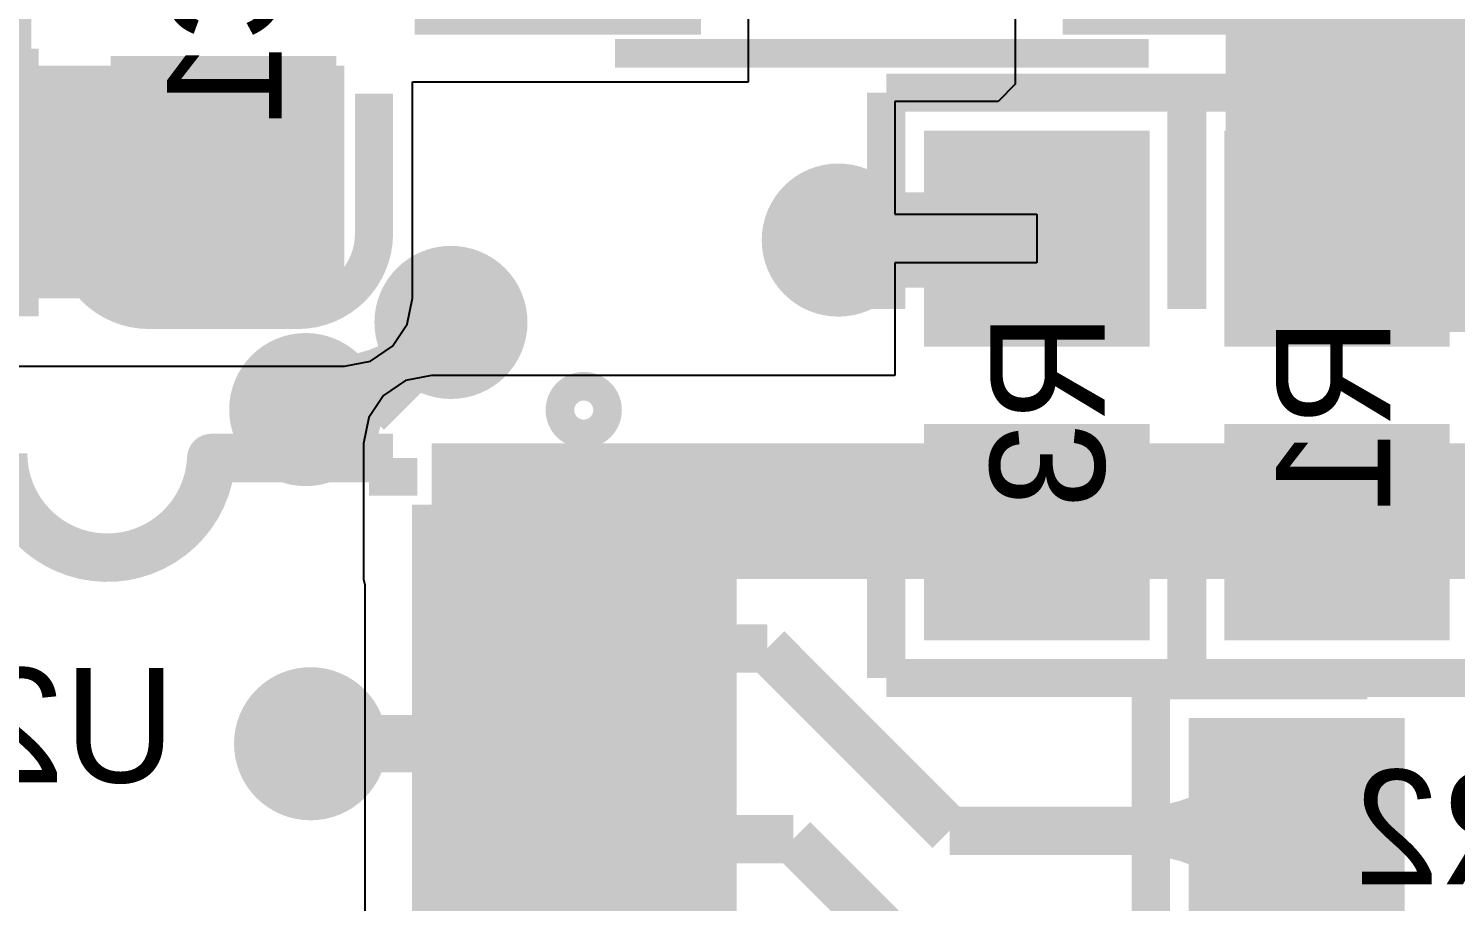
# Model space of a CAD drawing. Extents: x 81 to 196, y 150 to 213.
# Drawn here: x 121.62 to 129.1, y 196.65 to 201.23 of the extents above; entities that cross this region are included whole.
import ezdxf

# ---------------------------------------------------------------- set-up
doc = ezdxf.new("R2010")
doc.units = 0
doc.header["$MEASUREMENT"] = 0
for name, color, linetype in [('BOTTOMLAYER', 5, 'CONTINUOUS'), ('BOTTOMOVERLAY', 54, 'CONTINUOUS'), ('BOTTOMPASTE', 16, 'CONTINUOUS'), ('BOTTOMSOLDER', 6, 'CONTINUOUS')]:
    doc.layers.add(name, color=color, linetype=linetype)

msp = doc.modelspace()

# ---------------------------------------------------------------- linework, layer by layer
at = {"layer": 'BOTTOMLAYER'}
for p, q in [((125.395373, 200.946428), (125.395373, 205.053024)), ((126.795375, 203.046424), (126.795375, 200.946431)), ((123.632831, 199.812026), (123.632831, 200.946428)), ((123.632831, 200.946428), (125.395373, 200.946428)), ((126.795373, 200.933634), (126.705568, 200.84383)), ((126.795375, 200.946431), (126.795373, 200.946431)), ((126.795373, 200.946431), (126.795373, 200.933634)), ((126.705568, 200.84383), (126.164175, 200.84383)), ((126.164175, 200.84383), (126.164175, 200.25183)), ((126.164175, 200.25183), (126.908174, 200.25183)), ((126.908174, 200.25183), (126.908174, 199.99783)), ((126.908174, 199.99783), (126.164175, 199.99783)), ((126.164175, 199.99783), (126.164175, 199.406883)), ((123.605666, 199.675463), (123.632831, 199.812026)), ((123.52831, 199.55969), (123.605666, 199.675463)), ((123.412537, 199.482334), (123.52831, 199.55969)), ((120.661031, 199.455169), (123.275974, 199.455169)), ((123.275974, 199.455169), (123.412537, 199.482334)), ((123.596611, 199.379718), (123.480838, 199.302362)), ((123.733174, 199.406883), (123.596611, 199.379718)), ((126.164175, 199.406883), (123.733174, 199.406883)), ((123.480838, 199.302362), (123.403482, 199.186589)), ((123.403482, 199.186589), (123.376317, 199.050026)), ((123.376317, 199.050026), (123.376317, 198.338826)), ((123.376317, 198.338826), (123.382464, 198.307924)), ((123.382464, 198.307924), (123.382464, 195.972829))]:
    msp.add_line(p, q, dxfattribs=at)
for points, const_width in [([(126.731146, 200.276859, -0.198912), (126.344794, 200.116826)], 0.499999), ([(126.731146, 200.276859, -0.198912), (126.344794, 200.116826)], 0.499999), ([(126.731146, 200.276859, -0.198912), (126.344794, 200.116826)], 0.499999), ([(126.731146, 200.276859, -0.198912), (126.344794, 200.116826)], 0.499999), ([(126.731146, 200.276859, -0.198912), (126.344794, 200.116826)], 0.499999), ([(126.731146, 200.276859, -0.198912), (126.344794, 200.116826)], 0.499999), ([(126.731146, 200.276859, -0.198912), (126.344794, 200.116826)], 0.499999), ([(126.731146, 200.276859, -0.198912), (126.344794, 200.116826)], 0.499999), ([(126.731146, 200.276859, -0.198912), (126.344794, 200.116826)], 0.499999), ([(126.731146, 200.276859, -0.198912), (126.344794, 200.116826)], 0.499999), ([(126.38344, 200.116826, -0.198912), (126.731146, 199.9728)], 0.499999), ([(126.38344, 200.116826, -0.198912), (126.731146, 199.9728)], 0.499999), ([(126.38344, 200.116826, -0.198912), (126.731146, 199.9728)], 0.499999), ([(126.38344, 200.116826, -0.198912), (126.731146, 199.9728)], 0.499999), ([(126.38344, 200.116826, -0.198912), (126.731146, 199.9728)], 0.499999), ([(126.38344, 200.116826, -0.198912), (126.731146, 199.9728)], 0.499999), ([(126.38344, 200.116826, -0.198912), (126.731146, 199.9728)], 0.499999), ([(126.38344, 200.116826, -0.198912), (126.731146, 199.9728)], 0.499999), ([(126.38344, 200.116826, -0.198912), (126.731146, 199.9728)], 0.499999), ([(126.38344, 200.116826, -0.198912), (126.731146, 199.9728)], 0.499999), ([(123.684774, 199.685026, -0.198912), (123.578709, 199.428961)], 0.299999), ([(123.684774, 199.685026, -0.198912), (123.578709, 199.428961)], 0.299999), ([(123.684774, 199.685026, -0.198912), (123.578709, 199.428961)], 0.299999), ([(123.684774, 199.685026, -0.198912), (123.578709, 199.428961)], 0.299999), ([(123.684774, 199.685026, -0.198912), (123.578709, 199.428961)], 0.299999), ([(123.684774, 199.685026, -0.198912), (123.578709, 199.428961)], 0.299999), ([(123.684774, 199.685026, -0.198912), (123.578709, 199.428961)], 0.299999), ([(123.707759, 199.558008, -0.250932), (123.102284, 199.374895)], 0.299999), ([(123.707759, 199.558008, -0.250932), (123.102284, 199.374895)], 0.299999), ([(123.707759, 199.558008, -0.250932), (123.102284, 199.374895)], 0.299999), ([(123.707759, 199.558008, -0.250932), (123.102284, 199.374895)], 0.299999), ([(123.707759, 199.558008, -0.250932), (123.102284, 199.374895)], 0.299999), ([(123.707759, 199.558008, -0.250932), (123.102284, 199.374895)], 0.299999), ([(123.707759, 199.558008, -0.250932), (123.102284, 199.374895)], 0.299999), ([(123.578709, 199.428961, -0.198912), (123.834774, 199.535026)], 0.299999), ([(123.578709, 199.428961, -0.198912), (123.834774, 199.535026)], 0.299999), ([(123.578709, 199.428961, -0.198912), (123.834774, 199.535026)], 0.299999), ([(123.578709, 199.428961, -0.198912), (123.834774, 199.535026)], 0.299999), ([(123.578709, 199.428961, -0.198912), (123.834774, 199.535026)], 0.299999), ([(123.578709, 199.428961, -0.198912), (123.834774, 199.535026)], 0.299999), ([(123.578709, 199.428961, -0.198912), (123.834774, 199.535026)], 0.299999), ([(123.460304, 197.475226, -0.198912), (123.204239, 197.581291)], 0.299999), ([(123.460304, 197.475226, -0.198912), (123.204239, 197.581291)], 0.299999), ([(123.460304, 197.475226, -0.198912), (123.204239, 197.581291)], 0.299999), ([(123.460304, 197.475226, -0.198912), (123.204239, 197.581291)], 0.299999), ([(123.460304, 197.475226, -0.198912), (123.204239, 197.581291)], 0.299999), ([(123.460304, 197.475226, -0.198912), (123.204239, 197.581291)], 0.299999), ([(123.460304, 197.475226, -0.198912), (123.204239, 197.581291)], 0.299999), ([(123.460304, 197.475226, -0.198912), (123.204239, 197.581291)], 0.299999), ([(123.460304, 197.475226, -0.198912), (123.204239, 197.581291)], 0.299999), ([(123.460304, 197.475226, -0.198912), (123.204239, 197.581291)], 0.299999), ([(123.204239, 197.369161, -0.198912), (123.460304, 197.475226)], 0.299999), ([(123.204239, 197.369161, -0.198912), (123.460304, 197.475226)], 0.299999), ([(123.204239, 197.369161, -0.198912), (123.460304, 197.475226)], 0.299999), ([(123.204239, 197.369161, -0.198912), (123.460304, 197.475226)], 0.299999), ([(123.204239, 197.369161, -0.198912), (123.460304, 197.475226)], 0.299999), ([(123.204239, 197.369161, -0.198912), (123.460304, 197.475226)], 0.299999), ([(123.204239, 197.369161, -0.198912), (123.460304, 197.475226)], 0.299999), ([(123.204239, 197.369161, -0.198912), (123.460304, 197.475226)], 0.299999), ([(123.204239, 197.369161, -0.198912), (123.460304, 197.475226)], 0.299999), ([(123.204239, 197.369161, -0.198912), (123.460304, 197.475226)], 0.299999), ([(128.032769, 197.257027, -0.198912), (127.455765, 197.018026)], 0.254), ([(128.032769, 197.257027, -0.198912), (127.455765, 197.018026)], 0.254), ([(128.032769, 197.257027, -0.198912), (127.455765, 197.018026)], 0.254), ([(128.032769, 197.257027, -0.198912), (127.455765, 197.018026)], 0.254), ([(128.032769, 197.257027, -0.198912), (127.455765, 197.018026)], 0.254), ([(128.032769, 197.257027, -0.198912), (127.455765, 197.018026)], 0.254), ([(128.032769, 197.257027, -0.198912), (127.455765, 197.018026)], 0.254), ([(128.032769, 197.257027, -0.198912), (127.455765, 197.018026)], 0.254), ([(128.032769, 197.257027, -0.198912), (127.455765, 197.018026)], 0.254), ([(128.032769, 197.257027, -0.198912), (127.455765, 197.018026)], 0.254), ([(127.455765, 197.018026, -0.198912), (128.032769, 196.779025)], 0.254), ([(127.455765, 197.018026, -0.198912), (128.032769, 196.779025)], 0.254), ([(127.455765, 197.018026, -0.198912), (128.032769, 196.779025)], 0.254), ([(127.455765, 197.018026, -0.198912), (128.032769, 196.779025)], 0.254), ([(127.455765, 197.018026, -0.198912), (128.032769, 196.779025)], 0.254), ([(127.455765, 197.018026, -0.198912), (128.032769, 196.779025)], 0.254), ([(127.455765, 197.018026, -0.198912), (128.032769, 196.779025)], 0.254), ([(127.455765, 197.018026, -0.198912), (128.032769, 196.779025)], 0.254), ([(127.455765, 197.018026, -0.198912), (128.032769, 196.779025)], 0.254), ([(127.455765, 197.018026, -0.198912), (128.032769, 196.779025)], 0.254)]:
    msp.add_lwpolyline(points, format="xyb", dxfattribs=dict(at, const_width=const_width))
for points, const_width in [([(126.731146, 200.15186, 1), (126.731146, 200.401857, 1)], 0.249999), ([(126.731146, 200.15186, 1), (126.731146, 200.401857, 1)], 0.249999), ([(126.731146, 200.15186, 1), (126.731146, 200.401857, 1)], 0.249999), ([(126.731146, 200.15186, 1), (126.731146, 200.401857, 1)], 0.249999), ([(126.731146, 200.15186, 1), (126.731146, 200.401857, 1)], 0.249999), ([(126.731146, 200.15186, 1), (126.731146, 200.401857, 1)], 0.249999), ([(126.731146, 200.15186, 1), (126.731146, 200.401857, 1)], 0.249999), ([(126.731146, 200.15186, 1), (126.731146, 200.401857, 1)], 0.249999), ([(126.731146, 200.15186, 1), (126.731146, 200.401857, 1)], 0.249999), ([(126.731146, 200.15186, 1), (126.731146, 200.401857, 1)], 0.249999), ([(125.866774, 199.966826, 1), (125.866774, 200.266826, 1)], 0.299999), ([(126.344794, 199.991828, 1), (126.344794, 200.241824, 1)], 0.249999), ([(126.344794, 199.991828, 1), (126.344794, 200.241824, 1)], 0.249999), ([(126.344794, 199.991828, 1), (126.344794, 200.241824, 1)], 0.249999), ([(126.344794, 199.991828, 1), (126.344794, 200.241824, 1)], 0.249999), ([(126.344794, 199.991828, 1), (126.344794, 200.241824, 1)], 0.249999), ([(126.344794, 199.991828, 1), (126.344794, 200.241824, 1)], 0.249999), ([(126.344794, 199.991828, 1), (126.344794, 200.241824, 1)], 0.249999), ([(126.344794, 199.991828, 1), (126.344794, 200.241824, 1)], 0.249999), ([(126.344794, 199.991828, 1), (126.344794, 200.241824, 1)], 0.249999), ([(126.344794, 199.991828, 1), (126.344794, 200.241824, 1)], 0.249999), ([(126.38344, 199.991828, 1), (126.38344, 200.241824, 1)], 0.249999), ([(126.38344, 199.991828, 1), (126.38344, 200.241824, 1)], 0.249999), ([(126.38344, 199.991828, 1), (126.38344, 200.241824, 1)], 0.249999), ([(126.38344, 199.991828, 1), (126.38344, 200.241824, 1)], 0.249999), ([(126.38344, 199.991828, 1), (126.38344, 200.241824, 1)], 0.249999), ([(126.38344, 199.991828, 1), (126.38344, 200.241824, 1)], 0.249999), ([(126.38344, 199.991828, 1), (126.38344, 200.241824, 1)], 0.249999), ([(126.38344, 199.991828, 1), (126.38344, 200.241824, 1)], 0.249999), ([(126.38344, 199.991828, 1), (126.38344, 200.241824, 1)], 0.249999), ([(126.38344, 199.991828, 1), (126.38344, 200.241824, 1)], 0.249999), ([(126.731146, 199.847802, 1), (126.731146, 200.097799, 1)], 0.249999), ([(126.731146, 199.847802, 1), (126.731146, 200.097799, 1)], 0.249999), ([(126.731146, 199.847802, 1), (126.731146, 200.097799, 1)], 0.249999), ([(126.731146, 199.847802, 1), (126.731146, 200.097799, 1)], 0.249999), ([(126.731146, 199.847802, 1), (126.731146, 200.097799, 1)], 0.249999), ([(126.731146, 199.847802, 1), (126.731146, 200.097799, 1)], 0.249999), ([(126.731146, 199.847802, 1), (126.731146, 200.097799, 1)], 0.249999), ([(126.731146, 199.847802, 1), (126.731146, 200.097799, 1)], 0.249999), ([(126.731146, 199.847802, 1), (126.731146, 200.097799, 1)], 0.249999), ([(126.731146, 199.847802, 1), (126.731146, 200.097799, 1)], 0.249999), ([(123.834774, 199.535026, 1), (123.834774, 199.835026, 1)], 0.299999), ([(123.684774, 199.610027, 1), (123.684774, 199.760025, 1)], 0.15), ([(123.684774, 199.610027, 1), (123.684774, 199.760025, 1)], 0.15), ([(123.684774, 199.610027, 1), (123.684774, 199.760025, 1)], 0.15), ([(123.684774, 199.610027, 1), (123.684774, 199.760025, 1)], 0.15), ([(123.684774, 199.610027, 1), (123.684774, 199.760025, 1)], 0.15), ([(123.684774, 199.610027, 1), (123.684774, 199.760025, 1)], 0.15), ([(123.684774, 199.610027, 1), (123.684774, 199.760025, 1)], 0.15), ([(123.707759, 199.48301, 1), (123.707759, 199.633007, 1)], 0.15), ([(123.707759, 199.48301, 1), (123.707759, 199.633007, 1)], 0.15), ([(123.707759, 199.48301, 1), (123.707759, 199.633007, 1)], 0.15), ([(123.707759, 199.48301, 1), (123.707759, 199.633007, 1)], 0.15), ([(123.707759, 199.48301, 1), (123.707759, 199.633007, 1)], 0.15), ([(123.707759, 199.48301, 1), (123.707759, 199.633007, 1)], 0.15), ([(123.707759, 199.48301, 1), (123.707759, 199.633007, 1)], 0.15), ([(123.834774, 199.460028, 1), (123.834774, 199.610025, 1)], 0.15), ([(123.834774, 199.460028, 1), (123.834774, 199.610025, 1)], 0.15), ([(123.834774, 199.460028, 1), (123.834774, 199.610025, 1)], 0.15), ([(123.834774, 199.460028, 1), (123.834774, 199.610025, 1)], 0.15), ([(123.834774, 199.460028, 1), (123.834774, 199.610025, 1)], 0.15), ([(123.834774, 199.460028, 1), (123.834774, 199.610025, 1)], 0.15), ([(123.834774, 199.460028, 1), (123.834774, 199.610025, 1)], 0.15), ([(123.072774, 199.077826, 1), (123.072774, 199.377826, 1)], 0.299999), ([(123.102284, 199.299896, 1), (123.102284, 199.449893, 1)], 0.15), ([(123.102284, 199.299896, 1), (123.102284, 199.449893, 1)], 0.15), ([(123.102284, 199.299896, 1), (123.102284, 199.449893, 1)], 0.15), ([(123.102284, 199.299896, 1), (123.102284, 199.449893, 1)], 0.15), ([(123.102284, 199.299896, 1), (123.102284, 199.449893, 1)], 0.15), ([(123.102284, 199.299896, 1), (123.102284, 199.449893, 1)], 0.15), ([(123.102284, 199.299896, 1), (123.102284, 199.449893, 1)], 0.15), ([(123.578709, 199.353962, 1), (123.578709, 199.50396, 1)], 0.15), ([(123.578709, 199.353962, 1), (123.578709, 199.50396, 1)], 0.15), ([(123.578709, 199.353962, 1), (123.578709, 199.50396, 1)], 0.15), ([(123.578709, 199.353962, 1), (123.578709, 199.50396, 1)], 0.15), ([(123.578709, 199.353962, 1), (123.578709, 199.50396, 1)], 0.15), ([(123.578709, 199.353962, 1), (123.578709, 199.50396, 1)], 0.15), ([(123.578709, 199.353962, 1), (123.578709, 199.50396, 1)], 0.15), ([(123.578709, 199.353962, 1), (123.578709, 199.50396, 1)], 0.15), ([(123.578709, 199.353962, 1), (123.578709, 199.50396, 1)], 0.15), ([(123.578709, 199.353962, 1), (123.578709, 199.50396, 1)], 0.15), ([(123.578709, 199.353962, 1), (123.578709, 199.50396, 1)], 0.15), ([(123.578709, 199.353962, 1), (123.578709, 199.50396, 1)], 0.15), ([(123.578709, 199.353962, 1), (123.578709, 199.50396, 1)], 0.15), ([(123.578709, 199.353962, 1), (123.578709, 199.50396, 1)], 0.15), ([(123.098174, 197.325226, 1), (123.098174, 197.625226, 1)], 0.299999), ([(123.204239, 197.506293, 1), (123.204239, 197.65629, 1)], 0.15), ([(123.204239, 197.506293, 1), (123.204239, 197.65629, 1)], 0.15), ([(123.204239, 197.506293, 1), (123.204239, 197.65629, 1)], 0.15), ([(123.204239, 197.506293, 1), (123.204239, 197.65629, 1)], 0.15), ([(123.204239, 197.506293, 1), (123.204239, 197.65629, 1)], 0.15), ([(123.204239, 197.506293, 1), (123.204239, 197.65629, 1)], 0.15), ([(123.204239, 197.506293, 1), (123.204239, 197.65629, 1)], 0.15), ([(123.204239, 197.506293, 1), (123.204239, 197.65629, 1)], 0.15), ([(123.204239, 197.506293, 1), (123.204239, 197.65629, 1)], 0.15), ([(123.204239, 197.506293, 1), (123.204239, 197.65629, 1)], 0.15), ([(123.460304, 197.400227, 1), (123.460304, 197.550225, 1)], 0.15), ([(123.460304, 197.400227, 1), (123.460304, 197.550225, 1)], 0.15), ([(123.460304, 197.400227, 1), (123.460304, 197.550225, 1)], 0.15), ([(123.460304, 197.400227, 1), (123.460304, 197.550225, 1)], 0.15), ([(123.460304, 197.400227, 1), (123.460304, 197.550225, 1)], 0.15), ([(123.460304, 197.400227, 1), (123.460304, 197.550225, 1)], 0.15), ([(123.460304, 197.400227, 1), (123.460304, 197.550225, 1)], 0.15), ([(123.460304, 197.400227, 1), (123.460304, 197.550225, 1)], 0.15), ([(123.460304, 197.400227, 1), (123.460304, 197.550225, 1)], 0.15), ([(123.460304, 197.400227, 1), (123.460304, 197.550225, 1)], 0.15), ([(123.460304, 197.400227, 1), (123.460304, 197.550225, 1)], 0.15), ([(123.460304, 197.400227, 1), (123.460304, 197.550225, 1)], 0.15), ([(123.460304, 197.400227, 1), (123.460304, 197.550225, 1)], 0.15), ([(123.460304, 197.400227, 1), (123.460304, 197.550225, 1)], 0.15), ([(123.460304, 197.400227, 1), (123.460304, 197.550225, 1)], 0.15), ([(123.460304, 197.400227, 1), (123.460304, 197.550225, 1)], 0.15), ([(123.460304, 197.400227, 1), (123.460304, 197.550225, 1)], 0.15), ([(123.460304, 197.400227, 1), (123.460304, 197.550225, 1)], 0.15), ([(123.460304, 197.400227, 1), (123.460304, 197.550225, 1)], 0.15), ([(123.460304, 197.400227, 1), (123.460304, 197.550225, 1)], 0.15), ([(123.204239, 197.294162, 1), (123.204239, 197.444159, 1)], 0.15), ([(123.204239, 197.294162, 1), (123.204239, 197.444159, 1)], 0.15), ([(123.204239, 197.294162, 1), (123.204239, 197.444159, 1)], 0.15), ([(123.204239, 197.294162, 1), (123.204239, 197.444159, 1)], 0.15), ([(123.204239, 197.294162, 1), (123.204239, 197.444159, 1)], 0.15), ([(123.204239, 197.294162, 1), (123.204239, 197.444159, 1)], 0.15), ([(123.204239, 197.294162, 1), (123.204239, 197.444159, 1)], 0.15), ([(123.204239, 197.294162, 1), (123.204239, 197.444159, 1)], 0.15), ([(123.204239, 197.294162, 1), (123.204239, 197.444159, 1)], 0.15), ([(123.204239, 197.294162, 1), (123.204239, 197.444159, 1)], 0.15), ([(128.032769, 197.193527, 1), (128.032769, 197.320527, 1)], 0.127), ([(128.032769, 197.193527, 1), (128.032769, 197.320527, 1)], 0.127), ([(128.032769, 197.193527, 1), (128.032769, 197.320527, 1)], 0.127), ([(128.032769, 197.193527, 1), (128.032769, 197.320527, 1)], 0.127), ([(128.032769, 197.193527, 1), (128.032769, 197.320527, 1)], 0.127), ([(128.032769, 197.193527, 1), (128.032769, 197.320527, 1)], 0.127), ([(128.032769, 197.193527, 1), (128.032769, 197.320527, 1)], 0.127), ([(128.032769, 197.193527, 1), (128.032769, 197.320527, 1)], 0.127), ([(128.032769, 197.193527, 1), (128.032769, 197.320527, 1)], 0.127), ([(128.032769, 197.193527, 1), (128.032769, 197.320527, 1)], 0.127), ([(127.455765, 196.954526, 1), (127.455765, 197.081526, 1)], 0.127), ([(127.455765, 196.954526, 1), (127.455765, 197.081526, 1)], 0.127), ([(127.455765, 196.954526, 1), (127.455765, 197.081526, 1)], 0.127), ([(127.455765, 196.954526, 1), (127.455765, 197.081526, 1)], 0.127), ([(127.455765, 196.954526, 1), (127.455765, 197.081526, 1)], 0.127), ([(127.455765, 196.954526, 1), (127.455765, 197.081526, 1)], 0.127), ([(127.455765, 196.954526, 1), (127.455765, 197.081526, 1)], 0.127), ([(127.455765, 196.954526, 1), (127.455765, 197.081526, 1)], 0.127), ([(127.455765, 196.954526, 1), (127.455765, 197.081526, 1)], 0.127), ([(127.455765, 196.954526, 1), (127.455765, 197.081526, 1)], 0.127), ([(127.455765, 196.954526, 1), (127.455765, 197.081526, 1)], 0.127), ([(127.455765, 196.954526, 1), (127.455765, 197.081526, 1)], 0.127), ([(127.455765, 196.954526, 1), (127.455765, 197.081526, 1)], 0.127), ([(127.455765, 196.954526, 1), (127.455765, 197.081526, 1)], 0.127), ([(127.455765, 196.954526, 1), (127.455765, 197.081526, 1)], 0.127), ([(127.455765, 196.954526, 1), (127.455765, 197.081526, 1)], 0.127), ([(127.455765, 196.954526, 1), (127.455765, 197.081526, 1)], 0.127), ([(127.455765, 196.954526, 1), (127.455765, 197.081526, 1)], 0.127), ([(127.455765, 196.954526, 1), (127.455765, 197.081526, 1)], 0.127), ([(127.455765, 196.954526, 1), (127.455765, 197.081526, 1)], 0.127), ([(128.032769, 196.715525, 1), (128.032769, 196.842525, 1)], 0.127), ([(128.032769, 196.715525, 1), (128.032769, 196.842525, 1)], 0.127), ([(128.032769, 196.715525, 1), (128.032769, 196.842525, 1)], 0.127), ([(128.032769, 196.715525, 1), (128.032769, 196.842525, 1)], 0.127), ([(128.032769, 196.715525, 1), (128.032769, 196.842525, 1)], 0.127), ([(128.032769, 196.715525, 1), (128.032769, 196.842525, 1)], 0.127), ([(128.032769, 196.715525, 1), (128.032769, 196.842525, 1)], 0.127), ([(128.032769, 196.715525, 1), (128.032769, 196.842525, 1)], 0.127), ([(128.032769, 196.715525, 1), (128.032769, 196.842525, 1)], 0.127), ([(128.032769, 196.715525, 1), (128.032769, 196.842525, 1)], 0.127)]:
    msp.add_lwpolyline(points, format="xyb", close=True, dxfattribs=dict(at, const_width=const_width))
for points, const_width in [([(126.90017, 200.116826), (125.866774, 200.116826)], 0.499999), ([(126.90017, 200.116826), (126.908174, 200.12483)], 0.499999), ([(123.377574, 199.227826), (123.860174, 199.710426)], 0.299999), ([(123.199774, 199.227826), (123.072774, 199.227826)], 0.299999), ([(123.377574, 199.227826), (123.072774, 199.227826)], 0.299999), ([(125.493902, 197.975098), (124.482474, 197.975098)], 0.254), ([(126.450974, 197.018026), (125.493902, 197.975098)], 0.254), ([(124.482474, 197.475226), (123.098174, 197.475226)], 0.299999), ([(128.27177, 197.018026), (126.450974, 197.018026)], 0.254), ([(125.6303, 196.9751), (124.482474, 196.9751)], 0.254), ([(126.273174, 196.332226), (125.6303, 196.9751)], 0.254)]:
    msp.add_lwpolyline(points, dxfattribs=dict(at, const_width=const_width))
for points in [[(130.540374, 199.634226), (130.540374, 202.707626), (127.898774, 199.634226), (127.898774, 202.707626)], [(123.275974, 199.812026), (123.275974, 201.031226), (120.659774, 199.812026), (120.659774, 201.031226)], [(122.150975, 200.980223), (122.150975, 200.050222), (123.130973, 200.980223), (123.130973, 200.050222)], [(127.398173, 199.659829), (127.398173, 200.58983), (126.418175, 199.659829), (126.418175, 200.58983)], [(127.992975, 200.589825), (127.992975, 199.659824), (128.972973, 200.589825), (128.972973, 199.659824)], [(130.565774, 198.338826), (130.565774, 199.050026), (123.733174, 198.338826), (123.733174, 199.050026)], [(127.398173, 198.119827), (127.398173, 199.049828), (126.418175, 198.119827), (126.418175, 199.049828)], [(127.992975, 199.049823), (127.992975, 198.119822), (128.972973, 199.049823), (128.972973, 198.119822)], [(125.232485, 198.322824), (125.232485, 198.627624), (123.732463, 198.322824), (123.732463, 198.627624)], [(125.232485, 197.822698), (125.232485, 198.127498), (123.732463, 197.822698), (123.732463, 198.127498)], [(125.232485, 197.322826), (125.232485, 197.627626), (123.732463, 197.322826), (123.732463, 197.627626)], [(128.736771, 197.508025), (127.80677, 197.508025), (128.736771, 196.528027), (127.80677, 196.528027)], [(125.232485, 196.8227), (125.232485, 197.1275), (123.732463, 196.8227), (123.732463, 197.1275)]]:
    msp.add_solid(points, dxfattribs=at)
at = {"layer": 'BOTTOMOVERLAY'}
for points, const_width in [([(121.569856, 201.118602), (121.569856, 202.51865)], 0.127), ([(127.495374, 201.096425), (124.695374, 201.096425)], 0.15), ([(130.438774, 201.090027), (129.168774, 201.090027)], 0.2), ([(121.850973, 200.150222), (121.850973, 200.885222)], 0.2), ([(123.430978, 200.150219), (123.430978, 200.885219)], 0.2), ([(126.118173, 199.754828), (126.118173, 200.889827)], 0.2), ([(127.698175, 200.889827), (126.118173, 200.889827)], 0.2), ([(129.272975, 200.889824), (127.692973, 200.889824)], 0.2), ([(127.692973, 199.754825), (127.692973, 200.889824)], 0.2), ([(127.698175, 199.754828), (127.698175, 200.889827)], 0.2), ([(123.030973, 199.750223), (122.250975, 199.750223)], 0.2), ([(123.531371, 198.973826), (122.577474, 198.973826)], 0.254), ([(123.531371, 198.775554), (123.531371, 198.973826)], 0.254), ([(126.118173, 197.819828), (126.118173, 198.954827)], 0.2), ([(127.692973, 197.819825), (127.692973, 198.954824)], 0.2), ([(127.698175, 197.819828), (127.698175, 198.954827)], 0.2), ([(127.698175, 197.819828), (126.118173, 197.819828)], 0.2), ([(127.506773, 196.228025), (127.506773, 197.808027)], 0.2), ([(128.641772, 197.808027), (127.506773, 197.808027)], 0.2), ([(129.272975, 197.819825), (127.692973, 197.819825)], 0.2)]:
    msp.add_lwpolyline(points, dxfattribs=dict(at, const_width=const_width))
for points, const_width in [([(129.168771, 201.090027, -0.414213), (128.768772, 201.490029)], 0.2), ([(122.250975, 199.750223, -0.414213), (121.850973, 200.150222)], 0.2), ([(123.430978, 200.150219, -0.414213), (123.030976, 199.75022)], 0.2), ([(124.406401, 199.226556, -196.823382), (124.406401, 199.224016)], 0.150012), ([(122.577474, 198.973826, -0.980461), (121.485274, 198.999226)], 0.254)]:
    msp.add_lwpolyline(points, format="xyb", dxfattribs=dict(at, const_width=const_width))
for points, const_width in [([(129.168771, 201.040027, 1), (129.168771, 201.140027, 1)], 0.1), ([(121.850973, 200.100222, 1), (121.850973, 200.200222, 1)], 0.1), ([(123.430978, 200.100219, 1), (123.430978, 200.200219, 1)], 0.1), ([(122.250975, 199.700223, 1), (122.250975, 199.800223, 1)], 0.1), ([(123.030976, 199.70022, 1), (123.030976, 199.80022, 1)], 0.1), ([(124.406401, 199.189053, 1), (124.406401, 199.264059, 1)], 0.075006), ([(124.406401, 199.186513, 1), (124.406401, 199.261519, 1)], 0.075006), ([(122.577474, 198.910326, 1), (122.577474, 199.037326, 1)], 0.127)]:
    msp.add_lwpolyline(points, format="xyb", close=True, dxfattribs=dict(at, const_width=const_width))
at = {"layer": 'BOTTOMPASTE'}
for points in [[(122.150975, 200.980223), (122.150975, 200.050222), (123.130973, 200.980223), (123.130973, 200.050222)], [(127.398173, 199.659829), (127.398173, 200.58983), (126.418175, 199.659829), (126.418175, 200.58983)], [(127.992975, 200.589825), (127.992975, 199.659824), (128.972973, 200.589825), (128.972973, 199.659824)], [(127.398173, 198.119827), (127.398173, 199.049828), (126.418175, 198.119827), (126.418175, 199.049828)], [(127.992975, 199.049823), (127.992975, 198.119822), (128.972973, 199.049823), (128.972973, 198.119822)], [(125.232485, 198.322824), (125.232485, 198.627624), (123.732463, 198.322824), (123.732463, 198.627624)], [(125.232485, 197.822698), (125.232485, 198.127498), (123.732463, 197.822698), (123.732463, 198.127498)], [(125.232485, 197.322826), (125.232485, 197.627626), (123.732463, 197.322826), (123.732463, 197.627626)], [(128.736771, 197.508025), (127.80677, 197.508025), (128.736771, 196.528027), (127.80677, 196.528027)], [(125.232485, 196.8227), (125.232485, 197.1275), (123.732463, 196.8227), (123.732463, 197.1275)]]:
    msp.add_solid(points, dxfattribs=at)
at = {"layer": 'BOTTOMSOLDER', "const_width": 0.401599}
for points in [[(125.866774, 199.916026, 1), (125.866774, 200.317626, 1)], [(123.834774, 199.484226, 1), (123.834774, 199.885826, 1)], [(123.072774, 199.027026, 1), (123.072774, 199.428626, 1)], [(123.098174, 197.274426, 1), (123.098174, 197.676026, 1)]]:
    msp.add_lwpolyline(points, format="xyb", close=True, dxfattribs=at)
at = {"layer": 'BOTTOMSOLDER'}
for points in [[(125.146974, 201.194827), (125.146974, 202.798025), (123.643776, 201.194827), (123.643776, 202.798025)], [(128.546972, 201.194827), (128.546972, 202.798025), (127.043774, 201.194827), (127.043774, 202.798025)], [(117.768378, 201.120431), (117.768378, 199.717233), (121.67157, 201.120431), (121.67157, 199.717233)], [(122.049375, 201.081823), (122.049375, 199.948622), (123.232573, 201.081823), (123.232573, 199.948622)], [(127.499773, 199.558229), (127.499773, 200.69143), (126.316575, 199.558229), (126.316575, 200.69143)], [(127.891375, 200.691425), (127.891375, 199.558224), (129.074573, 200.691425), (129.074573, 199.558224)], [(127.499773, 198.018227), (127.499773, 199.151428), (126.316575, 198.018227), (126.316575, 199.151428)], [(127.891375, 199.151423), (127.891375, 198.018222), (129.074573, 199.151423), (129.074573, 198.018222)], [(125.334085, 198.221224), (125.334085, 198.729224), (123.630863, 198.221224), (123.630863, 198.729224)], [(125.334085, 197.721098), (125.334085, 198.229098), (123.630863, 197.721098), (123.630863, 198.229098)], [(125.334085, 197.221226), (125.334085, 197.729226), (123.630863, 197.221226), (123.630863, 197.729226)], [(128.838371, 197.609625), (127.70517, 197.609625), (128.838371, 196.426427), (127.70517, 196.426427)], [(125.334085, 196.7211), (125.334085, 197.2291), (123.630863, 196.7211), (123.630863, 197.2291)], [(125.334085, 196.221228), (125.334085, 196.729228), (123.630863, 196.221228), (123.630863, 196.729228)]]:
    msp.add_solid(points, dxfattribs=at)

# ---------------------------------------------------------------- texts
at = {"layer": 'BOTTOMOVERLAY', "text_generation_flag": 2}
for s, p in [('C1', (122.945774, 201.742426)), ('R3', (127.263774, 199.735826)), ('R1', (128.762374, 199.710426))]:
    msp.add_text(s, height=0.599999, rotation=90, dxfattribs=at).set_placement(p)
for s, p in [('U2', (122.386974, 197.272026)), ('R2', (129.600574, 196.738626))]:
    msp.add_text(s, height=0.599999, dxfattribs=at).set_placement(p)

doc.saveas('drawing.dxf')
